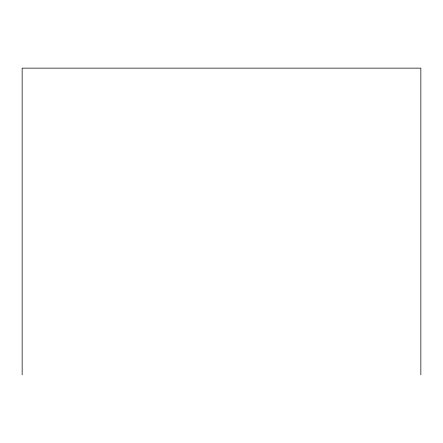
<?xml version="1.0" encoding="UTF-8"?>
<svg xmlns="http://www.w3.org/2000/svg" width="443" height="443" viewBox="0 0 443 443"><rect width="100%" height="100%" fill="white"/><g stroke="black" fill="none" stroke-linecap="round" stroke-linejoin="round"><path stroke-width="0.66" d="M420.85 374.856L420.85 68.144L22.15 68.144L22.15 374.856"/></g></svg>
